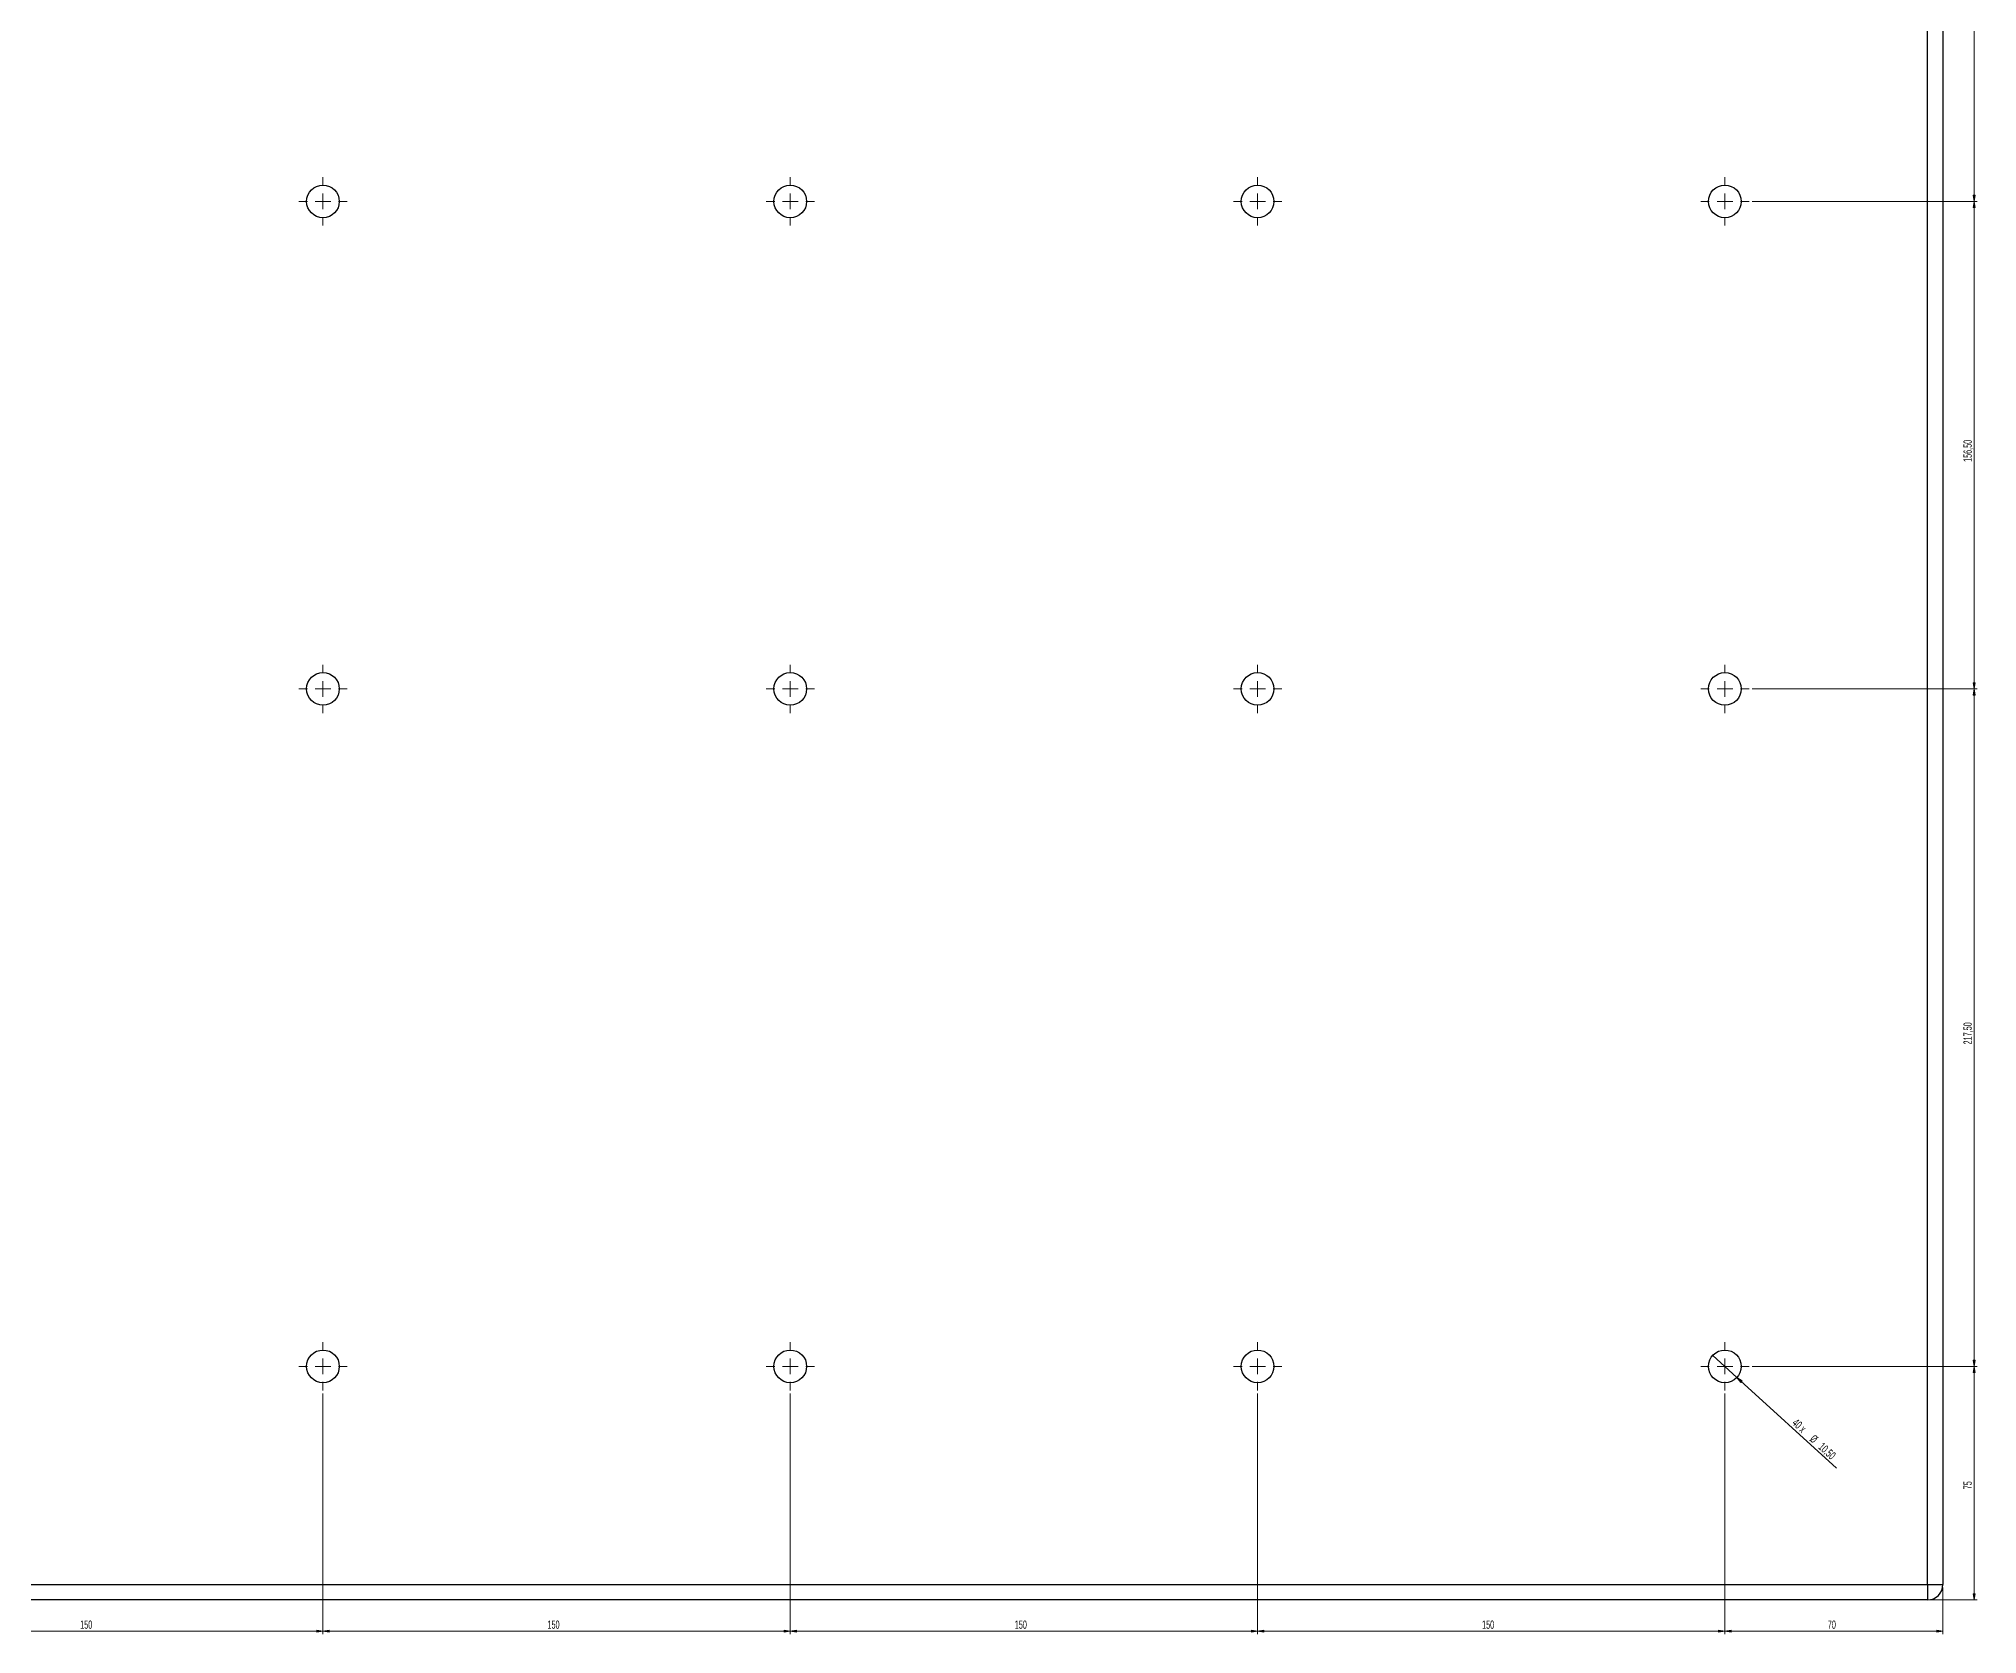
# Model space of a CAD drawing. Header units: millimetres. Extents: x -1507 to -262, y -402 to 623.
# Drawn here: x -884 to -262, y -402 to 110 of the extents above; entities that cross this region are included whole.
import ezdxf

# ---------------------------------------------------------------- set-up
doc = ezdxf.new("R2010")
doc.units = ezdxf.units.MM
doc.styles.add('SLDTEXTSTYLE0', font='TXT', dxfattribs={"width": 0.605})
doc.dimstyles.new('SLDDIMSTYLE0', dxfattribs={"dimtxt": 2.568319, "dimasz": 2, "dimexe": 0, "dimexo": 0.0625, "dimgap": 0.64208, "dimtad": 1, "dimrnd": 1e-09, "dimzin": 12, "dimdsep": 46, "dimtxsty": 'SLDTEXTSTYLE0', "dimblk1": 'CLOSED', "dimblk2": 'CLOSED', "dimsah": 1, "dimcen": 0.09, "dimadec": 0, "dimazin": 3, "dimtfac": 1, "dimtofl": 0, "dimtmove": 0, "dimatfit": 3, "dimldrblk": 'CLOSED', "dimfxl": 1, "dimfrac": 2, "dimtolj": 1, "dimtzin": 12, "dimarcsym": 0})
doc.dimstyles.new('SLDDIMSTYLE1', dxfattribs={"dimtxt": 2.568319, "dimasz": 2, "dimexe": 0, "dimexo": 0.0625, "dimgap": 0.64208, "dimtad": 1, "dimrnd": 1e-09, "dimzin": 12, "dimdsep": 46, "dimtxsty": 'SLDTEXTSTYLE0', "dimblk1": 'NONE', "dimblk2": 'CLOSED', "dimsah": 1, "dimcen": 0, "dimadec": 0, "dimazin": 3, "dimtfac": 1, "dimtmove": 0, "dimatfit": 3, "dimldrblk": 'NONE', "dimfxl": 1, "dimfrac": 2, "dimtolj": 1, "dimtzin": 12, "dimarcsym": 0})

# ---------------------------------------------------------------- blocks, each defined once
blk = doc.blocks.new('_Closed')
at = {"color": 0, "linetype": 'ByBlock', "lineweight": -2}
for p, q in [((-1, 0.166667), (0, 0)), ((-1, 0.166667), (-1, -0.166667)), ((0, 0), (-1, -0.166667)), ((0, 0), (-1, 0))]:
    blk.add_line(p, q, dxfattribs=at)
blk = doc.blocks.new('_D')
at = {"color": 7, "linetype": 'Continuous', "lineweight": 0}
for p, q in [((-334.36, -315.8), (-262.11, -315.8)), ((-263.11, -315.8), (-263.11, -390.8)), ((-277.11, -390.8), (-262.11, -390.8))]:
    blk.add_line(p, q, dxfattribs=at)
at = {"color": 7, "linetype": 'Continuous', "lineweight": 18, "xscale": 2, "yscale": 2}
for p, rotation in [((-263.11, -315.8, 25), 90), ((-263.11, -390.8, 25), 270)]:
    blk.add_blockref('_Closed', p, dxfattribs=dict(at, rotation=rotation))
at = {"color": 7, "linetype": 'Continuous', "lineweight": 18, "insert": (-266.52, -355.26), "char_height": 2.646, "attachment_point": 1, "rotation": 90, "style": 'SLDTEXTSTYLE0'}
blk.add_mtext('75', dxfattribs=at)
blk = doc.blocks.new('_D_1')
at = {"color": 7, "linetype": 'Continuous', "lineweight": 0}
for p, q in [((-334.36, -98.3), (-262.11, -98.3)), ((-263.11, -315.8), (-263.11, -98.3)), ((-334.36, -315.8), (-262.11, -315.8))]:
    blk.add_line(p, q, dxfattribs=at)
at = {"color": 7, "linetype": 'Continuous', "lineweight": 18, "xscale": 2, "yscale": 2}
for p, rotation in [((-263.11, -98.3, 25), 90), ((-263.11, -315.8, 25), 270)]:
    blk.add_blockref('_Closed', p, dxfattribs=dict(at, rotation=rotation))
at = {"color": 7, "linetype": 'Continuous', "lineweight": 18, "insert": (-266.52, -212.44), "char_height": 2.646, "attachment_point": 1, "rotation": 90, "style": 'SLDTEXTSTYLE0'}
blk.add_mtext('217,50', dxfattribs=at)
blk = doc.blocks.new('_D_2')
at = {"color": 7, "linetype": 'Continuous', "lineweight": 0}
for p, q in [((-334.36, 58.2), (-262.11, 58.2)), ((-263.11, -98.3), (-263.11, 58.2)), ((-334.36, -98.3), (-262.11, -98.3))]:
    blk.add_line(p, q, dxfattribs=at)
at = {"color": 7, "linetype": 'Continuous', "lineweight": 18, "xscale": 2, "yscale": 2}
for p, rotation in [((-263.11, 58.2, 25), 90), ((-263.11, -98.3, 25), 270)]:
    blk.add_blockref('_Closed', p, dxfattribs=dict(at, rotation=rotation))
at = {"color": 7, "linetype": 'Continuous', "lineweight": 18, "insert": (-266.52, -25.44), "char_height": 2.646, "attachment_point": 1, "rotation": 90, "style": 'SLDTEXTSTYLE0'}
blk.add_mtext('156,50', dxfattribs=at)
blk = doc.blocks.new('_D_3')
at = {"color": 7, "linetype": 'Continuous', "lineweight": 0}
for p, q in [((-334.36, 316.7), (-262.11, 316.7)), ((-263.11, 316.7), (-263.11, 58.2)), ((-334.36, 58.2), (-262.11, 58.2))]:
    blk.add_line(p, q, dxfattribs=at)
at = {"color": 7, "linetype": 'Continuous', "lineweight": 18, "xscale": 2, "yscale": 2}
for p, rotation in [((-263.11, 316.7, 25), 90), ((-263.11, 58.2, 25), 270)]:
    blk.add_blockref('_Closed', p, dxfattribs=dict(at, rotation=rotation))
at = {"color": 7, "linetype": 'Continuous', "lineweight": 18, "insert": (-266.52, 182.06), "char_height": 2.646, "attachment_point": 1, "rotation": 90, "style": 'SLDTEXTSTYLE0'}
blk.add_mtext('258,50', dxfattribs=at)
blk = doc.blocks.new('_D_6')
at = {"color": 7, "linetype": 'Continuous', "lineweight": 0}
for p, q in [((-343.11, -324.55), (-343.11, -401.8)), ((-273.11, -386.8), (-273.11, -401.8)), ((-273.11, -400.8), (-343.11, -400.8))]:
    blk.add_line(p, q, dxfattribs=at)
at = {"color": 7, "linetype": 'Continuous', "lineweight": 18, "xscale": 2, "yscale": 2, "rotation": 180}
blk.add_blockref('_Closed', (-343.11, -400.8, 25), dxfattribs=at)
at = {"color": 7, "linetype": 'Continuous', "lineweight": 18, "xscale": 2, "yscale": 2}
blk.add_blockref('_Closed', (-273.11, -400.8, 25), dxfattribs=at)
at = {"color": 7, "linetype": 'Continuous', "lineweight": 18, "insert": (-310.07, -397.39), "char_height": 2.646, "attachment_point": 1, "style": 'SLDTEXTSTYLE0'}
blk.add_mtext('70', dxfattribs=at)
blk = doc.blocks.new('_D_7')
at = {"color": 7, "linetype": 'Continuous', "lineweight": 0}
for p, q in [((-493.11, -324.55), (-493.11, -401.8)), ((-343.11, -324.55), (-343.11, -401.8)), ((-343.11, -400.8), (-493.11, -400.8))]:
    blk.add_line(p, q, dxfattribs=at)
at = {"color": 7, "linetype": 'Continuous', "lineweight": 18, "xscale": 2, "yscale": 2, "rotation": 180}
blk.add_blockref('_Closed', (-493.11, -400.8, 25), dxfattribs=at)
at = {"color": 7, "linetype": 'Continuous', "lineweight": 18, "xscale": 2, "yscale": 2}
blk.add_blockref('_Closed', (-343.11, -400.8, 25), dxfattribs=at)
at = {"color": 7, "linetype": 'Continuous', "lineweight": 18, "insert": (-421.05, -397.39), "char_height": 2.646, "attachment_point": 1, "style": 'SLDTEXTSTYLE0'}
blk.add_mtext('150', dxfattribs=at)
blk = doc.blocks.new('_D_8')
at = {"color": 7, "linetype": 'Continuous', "lineweight": 0}
for p, q in [((-643.11, -324.55), (-643.11, -401.8)), ((-493.11, -324.55), (-493.11, -401.8)), ((-493.11, -400.8), (-643.11, -400.8))]:
    blk.add_line(p, q, dxfattribs=at)
at = {"color": 7, "linetype": 'Continuous', "lineweight": 18, "xscale": 2, "yscale": 2, "rotation": 180}
blk.add_blockref('_Closed', (-643.11, -400.8, 25), dxfattribs=at)
at = {"color": 7, "linetype": 'Continuous', "lineweight": 18, "xscale": 2, "yscale": 2}
blk.add_blockref('_Closed', (-493.11, -400.8, 25), dxfattribs=at)
at = {"color": 7, "linetype": 'Continuous', "lineweight": 18, "insert": (-571.05, -397.39), "char_height": 2.646, "attachment_point": 1, "style": 'SLDTEXTSTYLE0'}
blk.add_mtext('150', dxfattribs=at)
blk = doc.blocks.new('_D_9')
at = {"color": 7, "linetype": 'Continuous', "lineweight": 0}
for p, q in [((-793.11, -324.55), (-793.11, -401.8)), ((-643.11, -324.55), (-643.11, -401.8)), ((-793.11, -400.8), (-643.11, -400.8))]:
    blk.add_line(p, q, dxfattribs=at)
at = {"color": 7, "linetype": 'Continuous', "lineweight": 18, "xscale": 2, "yscale": 2, "rotation": 180}
blk.add_blockref('_Closed', (-793.11, -400.8, 25), dxfattribs=at)
at = {"color": 7, "linetype": 'Continuous', "lineweight": 18, "xscale": 2, "yscale": 2}
blk.add_blockref('_Closed', (-643.11, -400.8, 25), dxfattribs=at)
at = {"color": 7, "linetype": 'Continuous', "lineweight": 18, "insert": (-721.05, -397.39), "char_height": 2.646, "attachment_point": 1, "style": 'SLDTEXTSTYLE0'}
blk.add_mtext('150', dxfattribs=at)
blk = doc.blocks.new('_D_10')
at = {"color": 7, "linetype": 'Continuous', "lineweight": 0}
for p, q in [((-943.11, -324.55), (-943.11, -401.8)), ((-793.11, -324.55), (-793.11, -401.8)), ((-943.11, -400.8), (-793.11, -400.8))]:
    blk.add_line(p, q, dxfattribs=at)
at = {"color": 7, "linetype": 'Continuous', "lineweight": 18, "xscale": 2, "yscale": 2, "rotation": 180}
blk.add_blockref('_Closed', (-943.11, -400.8, 25), dxfattribs=at)
at = {"color": 7, "linetype": 'Continuous', "lineweight": 18, "xscale": 2, "yscale": 2}
blk.add_blockref('_Closed', (-793.11, -400.8, 25), dxfattribs=at)
at = {"color": 7, "linetype": 'Continuous', "lineweight": 18, "insert": (-871.05, -397.39), "char_height": 2.646, "attachment_point": 1, "style": 'SLDTEXTSTYLE0'}
blk.add_mtext('150', dxfattribs=at)
blk = doc.blocks.new('_D_16')
at = {"color": 7, "linetype": 'Continuous', "lineweight": 0}
for q in [(-346.99, -312.26), (-307.33, -348.51)]:
    blk.add_line((-339.24, -319.34), q, dxfattribs=at)
at = {"color": 7, "linetype": 'Continuous', "lineweight": 18, "xscale": 2, "yscale": 2, "rotation": 137.56519227}
blk.add_blockref('_Closed', (-339.24, -319.34, 25), dxfattribs=at)
at = {"color": 7, "linetype": 'Continuous', "lineweight": 18, "char_height": 2.646, "attachment_point": 1, "rotation": 317.56519, "style": 'SLDTEXTSTYLE0'}
for s, insert in [('40 x', (-319.95, -332.36)), ('%%c', (-314.31, -337.51)), ('10,50', (-311.54, -340.04))]:
    blk.add_mtext(s, dxfattribs=dict(at, insert=insert))
blk = doc.blocks.new('_None')
blk = doc.blocks.new('SW_CENTERMARKSYMBOL_16')
at = {"color": 0, "linetype": 'Continuous', "lineweight": 18}
for p, q in [((0, 5), (0, 7.75)), ((-5, 0), (-7.75, 0)), ((0, 0), (-2.5, 0)), ((0, 0), (0, 2.5)), ((0, 0), (0, -2.5)), ((0, 0), (2.5, 0)), ((5, 0), (7.75, 0)), ((0, -5), (0, -7.75))]:
    blk.add_line(p, q, dxfattribs=at)
blk = doc.blocks.new('SW_CENTERMARKSYMBOL_17')
at = {"color": 0, "linetype": 'Continuous', "lineweight": 18}
for p, q in [((0, 5), (0, 7.75)), ((-5, 0), (-7.75, 0)), ((0, 0), (-2.5, 0)), ((0, 0), (0, 2.5)), ((0, 0), (0, -2.5)), ((0, 0), (2.5, 0)), ((5, 0), (7.75, 0)), ((0, -5), (0, -7.75))]:
    blk.add_line(p, q, dxfattribs=at)
blk = doc.blocks.new('SW_CENTERMARKSYMBOL_18')
at = {"color": 0, "linetype": 'Continuous', "lineweight": 18}
for p, q in [((0, 5), (0, 7.75)), ((-5, 0), (-7.75, 0)), ((0, 0), (-2.5, 0)), ((0, 0), (0, 2.5)), ((0, 0), (0, -2.5)), ((0, 0), (2.5, 0)), ((5, 0), (7.75, 0)), ((0, -5), (0, -7.75))]:
    blk.add_line(p, q, dxfattribs=at)
blk = doc.blocks.new('SW_CENTERMARKSYMBOL_19')
at = {"color": 0, "linetype": 'Continuous', "lineweight": 18}
for p, q in [((0, 5), (0, 7.75)), ((-5, 0), (-7.75, 0)), ((0, 0), (-2.5, 0)), ((0, 0), (0, 2.5)), ((0, 0), (0, -2.5)), ((0, 0), (2.5, 0)), ((5, 0), (7.75, 0)), ((0, -5), (0, -7.75))]:
    blk.add_line(p, q, dxfattribs=at)
blk = doc.blocks.new('SW_CENTERMARKSYMBOL_28')
at = {"color": 0, "linetype": 'Continuous', "lineweight": 18}
for p, q in [((0, 5), (0, 7.75)), ((-5, 0), (-7.75, 0)), ((0, 0), (-2.5, 0)), ((0, 0), (0, 2.5)), ((0, 0), (0, -2.5)), ((0, 0), (2.5, 0)), ((5, 0), (7.75, 0)), ((0, -5), (0, -7.75))]:
    blk.add_line(p, q, dxfattribs=at)
blk = doc.blocks.new('SW_CENTERMARKSYMBOL_29')
at = {"color": 0, "linetype": 'Continuous', "lineweight": 18}
for p, q in [((0, 5), (0, 7.75)), ((-5, 0), (-7.75, 0)), ((0, 0), (-2.5, 0)), ((0, 0), (0, 2.5)), ((0, 0), (0, -2.5)), ((0, 0), (2.5, 0)), ((5, 0), (7.75, 0)), ((0, -5), (0, -7.75))]:
    blk.add_line(p, q, dxfattribs=at)
blk = doc.blocks.new('SW_CENTERMARKSYMBOL_30')
at = {"color": 0, "linetype": 'Continuous', "lineweight": 18}
for p, q in [((0, 5), (0, 7.75)), ((-5, 0), (-7.75, 0)), ((0, 0), (-2.5, 0)), ((0, 0), (0, 2.5)), ((0, 0), (0, -2.5)), ((0, 0), (2.5, 0)), ((5, 0), (7.75, 0)), ((0, -5), (0, -7.75))]:
    blk.add_line(p, q, dxfattribs=at)
blk = doc.blocks.new('SW_CENTERMARKSYMBOL_31')
at = {"color": 0, "linetype": 'Continuous', "lineweight": 18}
for p, q in [((0, 5), (0, 7.75)), ((-5, 0), (-7.75, 0)), ((0, 0), (-2.5, 0)), ((0, 0), (0, 2.5)), ((0, 0), (0, -2.5)), ((0, 0), (2.5, 0)), ((5, 0), (7.75, 0)), ((0, -5), (0, -7.75))]:
    blk.add_line(p, q, dxfattribs=at)
blk = doc.blocks.new('SW_CENTERMARKSYMBOL_32')
at = {"color": 0, "linetype": 'Continuous', "lineweight": 18}
for p, q in [((0, 5), (0, 7.75)), ((-5, 0), (-7.75, 0)), ((0, 0), (-2.5, 0)), ((0, 0), (0, 2.5)), ((0, 0), (0, -2.5)), ((0, 0), (2.5, 0)), ((5, 0), (7.75, 0)), ((0, -5), (0, -7.75))]:
    blk.add_line(p, q, dxfattribs=at)
blk = doc.blocks.new('SW_CENTERMARKSYMBOL_33')
at = {"color": 0, "linetype": 'Continuous', "lineweight": 18}
for p, q in [((0, 5), (0, 7.75)), ((-5, 0), (-7.75, 0)), ((0, 0), (-2.5, 0)), ((0, 0), (0, 2.5)), ((0, 0), (0, -2.5)), ((0, 0), (2.5, 0)), ((5, 0), (7.75, 0)), ((0, -5), (0, -7.75))]:
    blk.add_line(p, q, dxfattribs=at)
blk = doc.blocks.new('SW_CENTERMARKSYMBOL_34')
at = {"color": 0, "linetype": 'Continuous', "lineweight": 18}
for p, q in [((0, 5), (0, 7.75)), ((-5, 0), (-7.75, 0)), ((0, 0), (-2.5, 0)), ((0, 0), (0, 2.5)), ((0, 0), (0, -2.5)), ((0, 0), (2.5, 0)), ((5, 0), (7.75, 0)), ((0, -5), (0, -7.75))]:
    blk.add_line(p, q, dxfattribs=at)
blk = doc.blocks.new('SW_CENTERMARKSYMBOL_35')
at = {"color": 0, "linetype": 'Continuous', "lineweight": 18}
for p, q in [((0, 5), (0, 7.75)), ((-5, 0), (-7.75, 0)), ((0, 0), (-2.5, 0)), ((0, 0), (0, 2.5)), ((0, 0), (0, -2.5)), ((0, 0), (2.5, 0)), ((5, 0), (7.75, 0)), ((0, -5), (0, -7.75))]:
    blk.add_line(p, q, dxfattribs=at)

msp = doc.modelspace()

# ---------------------------------------------------------------- linework, layer by layer
at = {"color": 7, "linetype": 'Continuous', "lineweight": 25}
for p, q in [((-278.111, -385.799), (-278.111, 604.201)), ((-273.111, 604.201), (-273.111, -385.799)), ((-1488.111, -385.799), (-278.111, -385.799)), ((-278.111, -390.799), (-1488.111, -390.799)), ((-278.111, -385.799), (-273.111, -385.799)), ((-278.111, -385.799), (-278.111, -390.799))]:
    msp.add_line(p, q, dxfattribs=at)
for centre in [(-793.111, 58.201), (-643.111, 58.201), (-493.111, 58.201), (-343.111, 58.201), (-793.111, -98.299), (-643.111, -98.299), (-493.111, -98.299), (-343.111, -98.299), (-793.111, -315.799), (-643.111, -315.799), (-493.111, -315.799), (-343.111, -315.799)]:
    msp.add_circle(centre, 5.25, dxfattribs=at)
msp.add_arc((-278.111, -385.799), 5, 270, 0, dxfattribs=at)

# ---------------------------------------------------------------- block references
at = {"color": 7, "linetype": 'Continuous', "lineweight": 18}
for name, p in [('SW_CENTERMARKSYMBOL_19', (-793.111, 58.201)), ('SW_CENTERMARKSYMBOL_18', (-643.111, 58.201)), ('SW_CENTERMARKSYMBOL_17', (-493.111, 58.201)), ('SW_CENTERMARKSYMBOL_16', (-343.111, 58.201)), ('SW_CENTERMARKSYMBOL_28', (-793.111, -98.299)), ('SW_CENTERMARKSYMBOL_29', (-643.111, -98.299)), ('SW_CENTERMARKSYMBOL_30', (-493.111, -98.299)), ('SW_CENTERMARKSYMBOL_31', (-343.111, -98.299)), ('SW_CENTERMARKSYMBOL_35', (-793.111, -315.799)), ('SW_CENTERMARKSYMBOL_34', (-643.111, -315.799)), ('SW_CENTERMARKSYMBOL_33', (-493.111, -315.799)), ('SW_CENTERMARKSYMBOL_32', (-343.111, -315.799))]:
    msp.add_blockref(name, p, dxfattribs=at)

# ---------------------------------------------------------------- dimensions: what is measured, and where the dimension line sits
for base, p1, p2, picture, middle in [((-263.111, 58.201), (-335.361, 316.701), (-335.361, 58.201), '_D_3', (-263.111, 187.451)), ((-263.111, 58.201), (-335.361, -98.299), (-335.361, 58.201), '_D_2', (-263.111, -20.049)), ((-263.111, -98.299), (-335.361, -315.799), (-335.361, -98.299), '_D_1', (-263.111, -207.049)), ((-263.111, -390.799), (-335.361, -315.799), (-278.111, -390.799), '_D', (-263.111, -353.299))]:
    dim = msp.add_linear_dim(base=base, p1=p1, p2=p2, angle=90, dimstyle='SLDDIMSTYLE0', dxfattribs=at)
    dim.commit()
    dim.dimension.update_dxf_attribs({"geometry": picture, "text_midpoint": middle, "dimtype": 160})
dim = msp.add_diameter_dim_2p(p1=(-346.986, -312.257), p2=(-339.236, -319.342), text='40 x <>', dimstyle='SLDDIMSTYLE1', dxfattribs=at)
dim.commit()
dim.dimension.update_dxf_attribs({"geometry": '_D_16', "text_midpoint": (-314.748, -341.73), "dimtype": 163})
for base, p1, p2, picture, middle in [((-793.111, -400.799), (-943.111, -323.549), (-793.111, -323.549), '_D_10', (-868.111, -400.799)), ((-643.111, -400.799), (-793.111, -323.549), (-643.111, -323.549), '_D_9', (-718.111, -400.799)), ((-643.111, -400.799), (-493.111, -323.549), (-643.111, -323.549), '_D_8', (-568.111, -400.799)), ((-493.111, -400.799), (-343.111, -323.549), (-493.111, -323.549), '_D_7', (-418.111, -400.799)), ((-343.111, -400.799), (-273.111, -385.799), (-343.111, -323.549), '_D_6', (-308.111, -400.799))]:
    dim = msp.add_linear_dim(base=base, p1=p1, p2=p2, dimstyle='SLDDIMSTYLE0', dxfattribs=at)
    dim.commit()
    dim.dimension.update_dxf_attribs({"geometry": picture, "text_midpoint": middle, "dimtype": 160})

doc.saveas('drawing.dxf')
